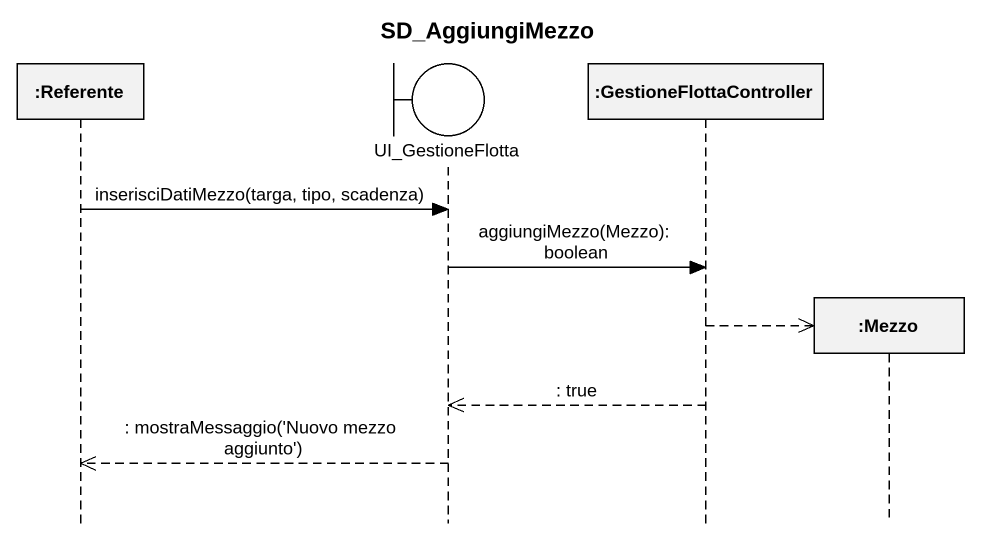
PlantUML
@startuml
title SD_AggiungiMezzo
hide footbox
participant ":Referente" as Referente
boundary UI_GestioneFlotta
participant ":GestioneFlottaController" as GestioneFlottaController
participant ":Mezzo" as Mezzo

Referente -> UI_GestioneFlotta : inserisciDatiMezzo(targa, tipo, scadenza)
UI_GestioneFlotta -> GestioneFlottaController : aggiungiMezzo(Mezzo): boolean
GestioneFlottaController -->> Mezzo **
GestioneFlottaController -->> UI_GestioneFlotta : : true
UI_GestioneFlotta -->> Referente : : mostraMessaggio('Nuovo mezzo aggiunto')
@enduml
